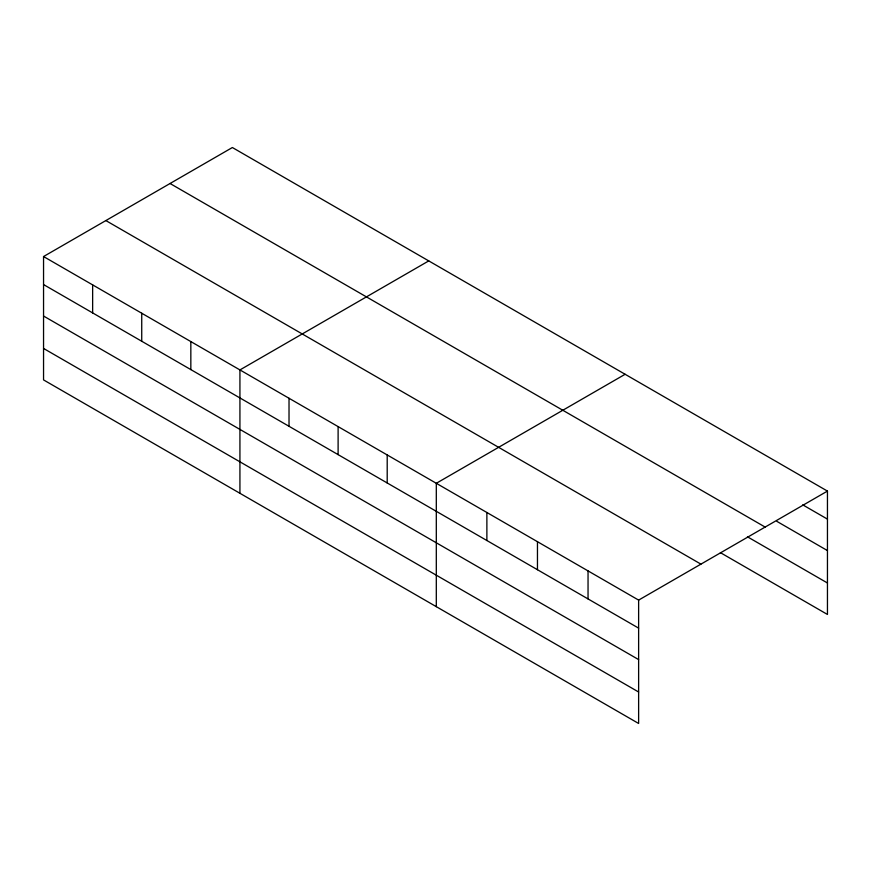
<?xml version="1.0" encoding="UTF-8"?>
<svg xmlns="http://www.w3.org/2000/svg" width="871" height="871" viewBox="0 0 871 871"><rect width="100%" height="100%" fill="white"/><g stroke="black" fill="none" stroke-linecap="round" stroke-linejoin="round"><path stroke-width="1.31" d="M43.55 256.542L638.628 600.108L638.628 723.474L43.55 379.908L43.55 256.542L232.372 147.526L827.45 491.092L827.45 614.458L720.404 552.65M428.75 260.908L239.928 369.925L239.928 493.28M625.128 374.28L436.306 483.296L436.306 606.662M638.628 600.108L827.45 491.092M802.746 504.853L827.45 519.116M776.867 521.37L827.45 550.581M170.063 183.509L765.141 527.075M747.46 536.808L827.45 582.993M105.859 220.57L700.937 564.136M43.55 284.567L638.628 628.133M43.55 316.031L638.628 659.597M43.55 348.444L638.628 692.01M588.045 570.908L588.045 598.932M537.461 541.708L537.461 569.721M486.878 512.507L486.878 540.521M387.203 454.956L387.203 482.98M338.111 426.616L338.111 454.629M289.02 398.265L289.02 426.289M190.836 341.574L190.836 369.598M141.733 313.233L141.733 341.258M92.642 284.893L92.642 312.907"/></g></svg>
